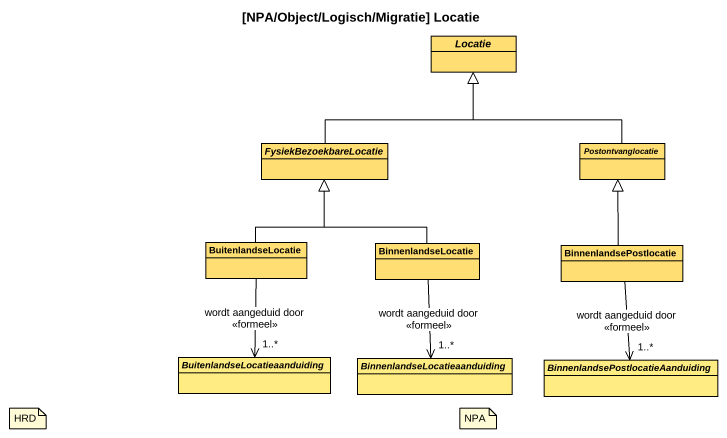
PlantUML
@startuml
title [NPA/Object/Logisch/Migratie] Locatie
hide circle
hide empty members
abstract class Locatie #FFDE73
abstract class FysiekBezoekbareLocatie #FFDE73
abstract class Postontvanglocatie #FFDE73
class BuitenlandseLocatie #FFDE73
class BinnenlandseLocatie #FFDE73
class BinnenlandsePostlocatie #FFDE73
abstract class "BuitenlandseLocatieaanduiding" as BuitenlandseLocatieaanduidin #FFED83
abstract class "BinnenlandseLocatieaanduiding" as BinnenlandseLocatieaanduidin #FFED83
abstract class "BinnenlandsePostlocatieAanduiding" as BinnenlandsePostlocatieAandu #FFED83
FysiekBezoekbareLocatie -up-|> Locatie
Postontvanglocatie -up-|> Locatie
BuitenlandseLocatie -up-|> FysiekBezoekbareLocatie
BinnenlandseLocatie -up-|> FysiekBezoekbareLocatie
BinnenlandsePostlocatie -up-|> Postontvanglocatie
BinnenlandsePostlocatie --> "1..*" BinnenlandsePostlocatieAandu : wordt aangeduid door\n<<formeel>>
BuitenlandseLocatieaanduidin "1..*" <-up- BuitenlandseLocatie : wordt aangeduid door\n<<formeel>>
BinnenlandseLocatieaanduidin "1..*" <-up- BinnenlandseLocatie : wordt aangeduid door\n<<formeel>>
note as N1
  HRD
end note
note as N2
  NPA
end note
@enduml
